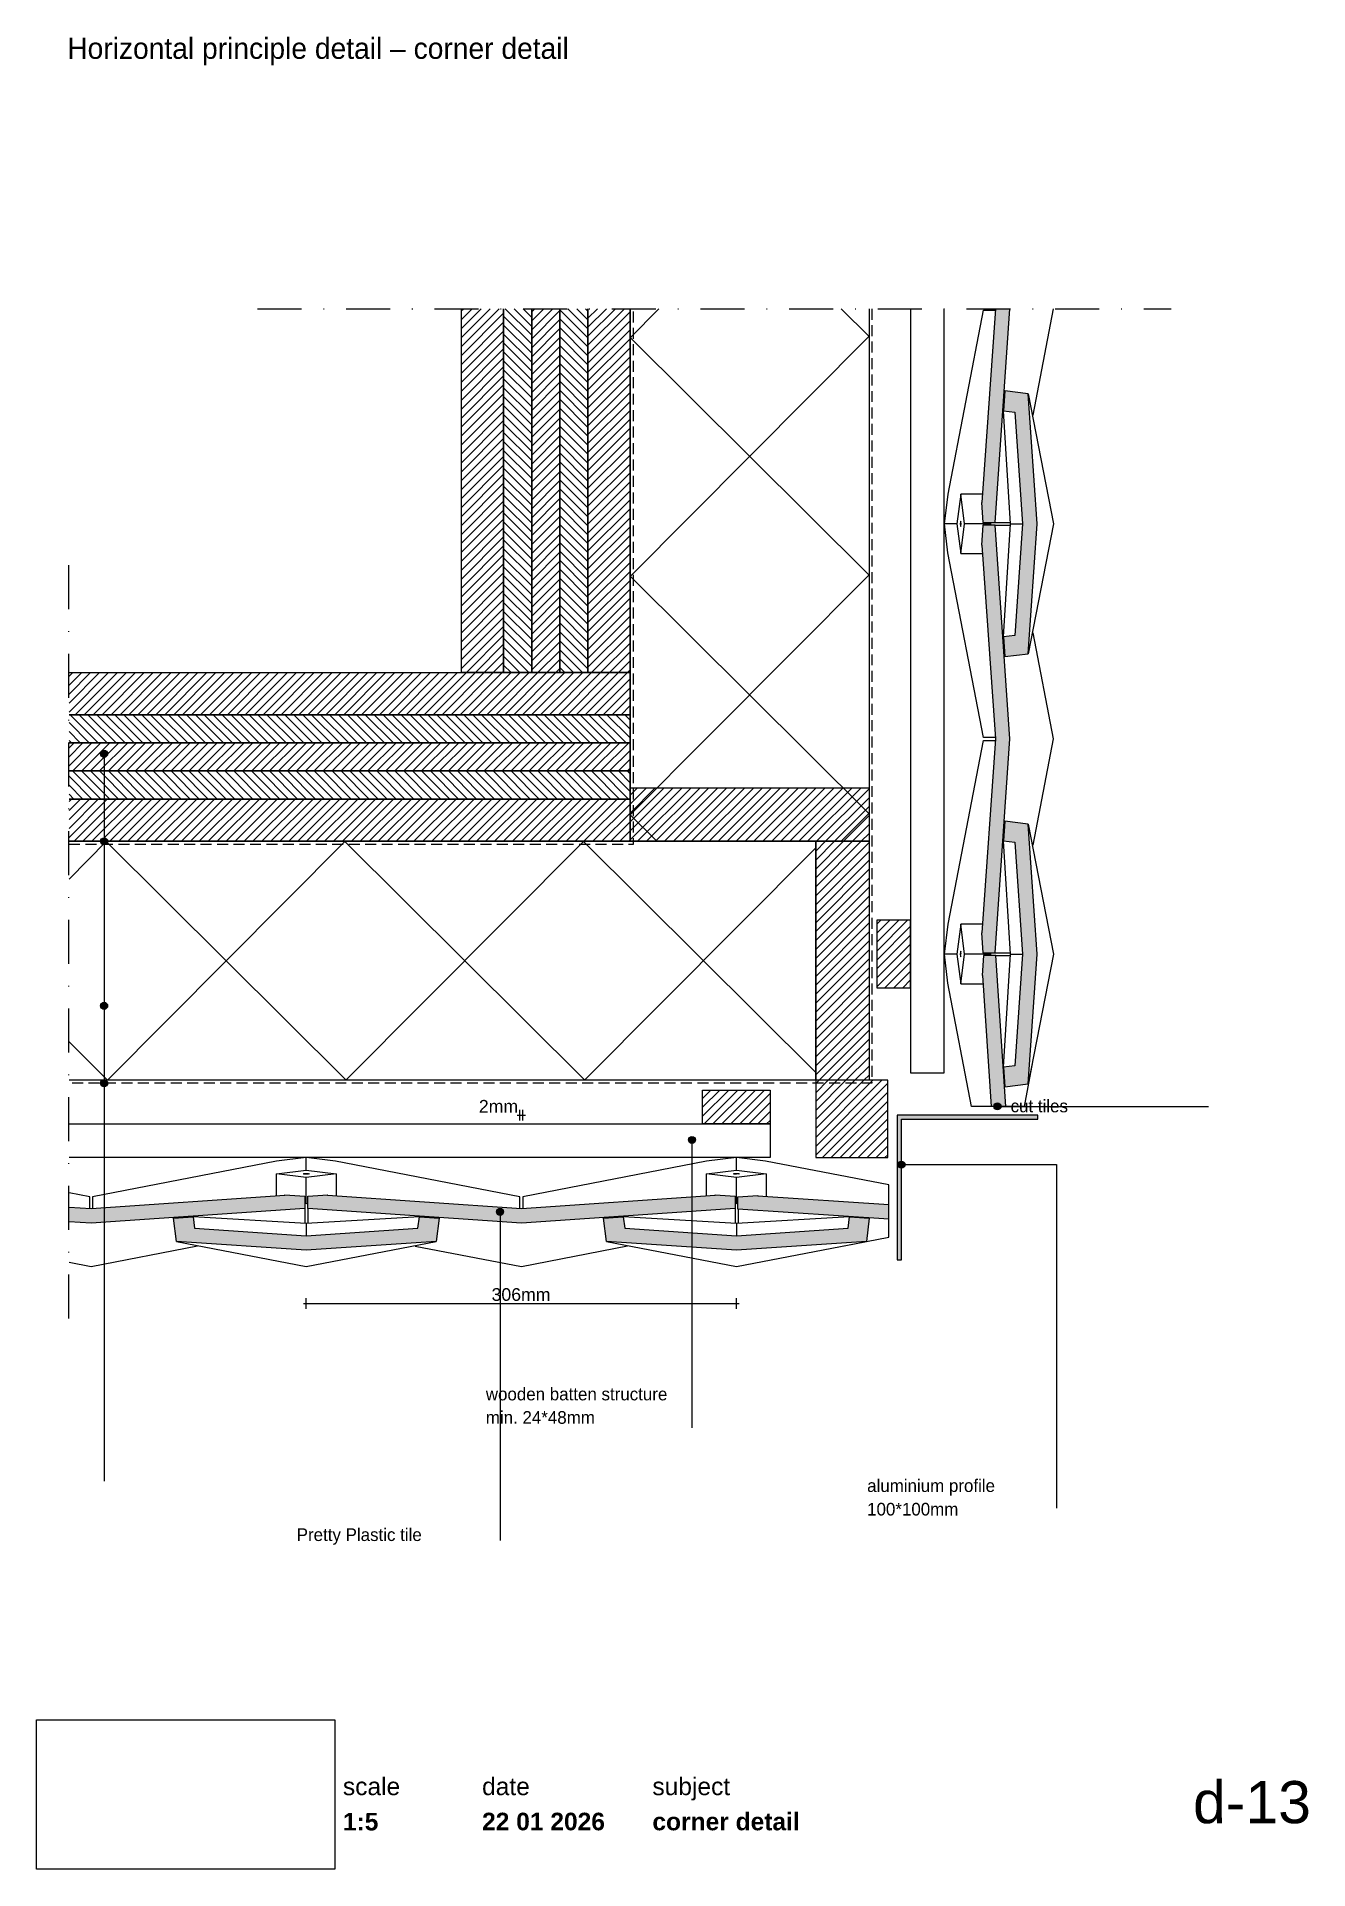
# Paper-space layout 'd-13 corner detail (3)' of a CAD drawing. Header units: millimetres. Extents: x 14 to 195, y 11 to 272.
import ezdxf
from ezdxf.xclip import XClip

# ---------------------------------------------------------------- set-up
doc = ezdxf.new("R2010")
doc.units = ezdxf.units.MM
doc.header["$MEASUREMENT"] = 0
doc.header["$XCLIPFRAME"] = 0
for name, pattern in [('B0302', [12.51, 6.26, -3.125, 0, -3.125]), ('B0701', [2.3412, 1.56, -0.7812]), ('Wipeout_Contour', [1000, 0, -1000])]:
    doc.linetypes.add(name, pattern=pattern)
for name, color, linetype in [('#01', 7, 'Continuous'), ('Dim - 1_50_100', 7, 'Continuous'), ('Info - 1_50_100', 7, 'Continuous'), ('Info - 1_5_10', 7, 'Continuous'), ('Info - Nederlands', 7, 'Continuous')]:
    doc.layers.add(name, color=color, linetype=linetype)
doc.styles.add('GENERATED_STYLE_1', font='HelveticaNeue.ttc')
doc.styles.add('GENERATED_STYLE_2', font='HelveticaNeue.ttc')
doc.styles.add('GENERATED_STYLE_3', font='Helvetica.ttc')
doc.styles.add('GENERATED_STYLE_4', font='')
doc.styles.get('GENERATED_STYLE_4').set_extended_font_data('Work Sans')
picture_1 = doc.add_image_def('image1.png', size_in_pixel=(317, 159))
pattern_1 = [(45, (-1064.309, 838.0838), (-0.6363961, 0.6363961), [])]
pattern_2 = [(315, (-1064.309, 838.0838), (0.6363961, 0.6363961), [])]

# ---------------------------------------------------------------- blocks, each defined once
blk = doc.blocks.new('Drawing_1_1', base_point=(-200, 60))
at = {"color": 2, "linetype": 'Continuous', "lineweight": 0}
for s, insert, char_height, attachment_point, style in [('\\A1;{\\pql;\\fHelvetica Neue|b0|i0|c0|p0;\\W1.000000;date}', (77.08, 24.14), 2.5, 1, 'GENERATED_STYLE_1'), ('\\A1;{\\pql;\\fHelvetica Neue|b0|i0|c0|p0;\\W1.000000;subject}', (101.31, 24.14), 2.5, 1, 'GENERATED_STYLE_1'), ('\\A1;{\\pqr;\\fHelvetica Neue|b0|i0|c0|p0;\\W1.000000;d-13}', (195, 23.65), 6, 3, 'GENERATED_STYLE_1'), ('\\A1;{\\pql;\\fHelvetica Neue|b1|i0|c0|p0;\\W1.000000;1:5}', (57.28, 19.12), 2.5, 1, 'GENERATED_STYLE_2'), ('\\A1;{\\pql;\\fHelvetica Neue|b1|i0|c0|p0;\\W1.000000;22 01 2026}', (77.08, 19.14), 2.5, 1, 'GENERATED_STYLE_2'), ('\\A1;{\\pql;\\fHelvetica Neue|b1|i0|c0|p0;\\W1.000000;corner detail}', (101.31, 19.14), 2.5, 1, 'GENERATED_STYLE_2')]:
    blk.add_mtext(s, dxfattribs=dict(at, insert=insert, char_height=char_height, attachment_point=attachment_point, style=style))
at = {"color": 254, "linetype": 'Wipeout_Contour', "lineweight": 0, "ltscale": 174.062972}
blk.add_wipeout([(13.71, 11.09), (56.11, 11.09), (56.11, 32.35), (13.71, 32.35)], dxfattribs=at)
at = {"color": 2, "linetype": 'Continuous', "lineweight": 0, "insert": (57.28, 24.14), "char_height": 2.5, "attachment_point": 1, "style": 'GENERATED_STYLE_1'}
blk.add_mtext('\\A1;{\\pql;\\fHelvetica Neue|b0|i0|c0|p0;\\W1.000000;scale}', dxfattribs=at)
at = {"color": 9, "lineweight": 0}
image = blk.add_image(picture_1, insert=(13.71, 11.09), size_in_units=(42.4, 21.27), dxfattribs=at)
image.set_boundary_path([(-0.5, -0.5), (316.5, 158.5)])
blk = doc.blocks.new('Drawing_2_1', base_point=(-1064.31, 838.08))
at = {"layer": '#01', "linetype": 'Continuous', "lineweight": 0, "true_color": 0xe4e7e8}
for points in [[(148.18, 205.51), (148.13, 205.52), (148.32, 202.68), (150.07, 202.68), (152.18, 233.08), (150.1, 233.08)], [(151.46, 221.38), (151.28, 218.58), (152.88, 218.38), (153.95, 202.48), (152.88, 186.59), (151.28, 186.39), (151.46, 183.59), (154.79, 184.01), (156.04, 202.48), (154.79, 220.96)], [(150.1, 171.88), (148.18, 144.31), (148.13, 144.32), (148.32, 141.48), (150.07, 141.48), (152.18, 171.88), (150.07, 202.28), (148.32, 202.27), (148.13, 199.44), (148.18, 199.44)], [(151.46, 160.18), (151.28, 157.38), (152.88, 157.18), (153.95, 141.28), (152.88, 125.39), (151.28, 125.19), (151.46, 122.39), (154.79, 122.81), (156.04, 141.28), (154.79, 159.76)], [(148.23, 138.24), (148.28, 138.25), (149.51, 119.61), (151.59, 119.61), (150.18, 141.08), (148.42, 141.08)], [(21.48, 105.08), (18.31, 105.3), (18.31, 103.21), (21.48, 103), (51.88, 105.1), (51.87, 106.86), (49.04, 107.04), (49.04, 106.99)], [(82.68, 105.08), (55.11, 106.99), (55.12, 107.04), (52.28, 106.86), (52.28, 105.1), (82.68, 103), (113.08, 105.1), (113.07, 106.86), (110.24, 107.04), (110.24, 106.99)], [(116.31, 106.95), (113.48, 106.75), (113.48, 105), (134.94, 103.58), (134.94, 105.67), (116.3, 106.9)], [(33.17, 103.71), (33.59, 100.38), (52.07, 99.14), (70.55, 100.38), (70.96, 103.71), (68.17, 103.9), (67.96, 102.29), (52.07, 101.22), (36.17, 102.29), (35.97, 103.9)], [(94.37, 103.71), (94.79, 100.38), (113.27, 99.14), (131.75, 100.38), (132.16, 103.71), (129.37, 103.9), (129.16, 102.29), (113.27, 101.22), (97.37, 102.29), (97.17, 103.9)]]:
    blk.add_hatch(color=254, dxfattribs=at).paths.add_polyline_path(points)
at = {"layer": '#01', "linetype": 'Continuous', "lineweight": 0, "true_color": 0x000000}
for points in [[(22.81, 169.77), (22.85, 169.58), (22.96, 169.42), (23.12, 169.31), (23.31, 169.27), (23.5, 169.31), (23.67, 169.42), (23.77, 169.58), (23.81, 169.77), (23.77, 169.96), (23.67, 170.12), (23.5, 170.23), (23.31, 170.27), (23.12, 170.23), (22.96, 170.12), (22.85, 169.96)], [(22.81, 157.33), (22.85, 157.14), (22.96, 156.98), (23.12, 156.87), (23.31, 156.83), (23.5, 156.87), (23.67, 156.98), (23.77, 157.14), (23.81, 157.33), (23.77, 157.52), (23.67, 157.68), (23.5, 157.79), (23.31, 157.83), (23.12, 157.79), (22.96, 157.68), (22.85, 157.52)], [(22.81, 133.92), (22.85, 133.73), (22.96, 133.57), (23.12, 133.46), (23.31, 133.42), (23.5, 133.46), (23.67, 133.57), (23.77, 133.73), (23.81, 133.92), (23.77, 134.11), (23.67, 134.27), (23.5, 134.38), (23.31, 134.42), (23.12, 134.38), (22.96, 134.27), (22.85, 134.11)], [(22.81, 122.9), (22.85, 122.7), (22.96, 122.54), (23.12, 122.43), (23.31, 122.4), (23.5, 122.43), (23.67, 122.54), (23.77, 122.7), (23.81, 122.9), (23.77, 123.09), (23.67, 123.25), (23.5, 123.36), (23.31, 123.4), (23.12, 123.36), (22.96, 123.25), (22.85, 123.09)], [(149.9, 119.62), (149.94, 119.42), (150.05, 119.26), (150.21, 119.15), (150.4, 119.12), (150.6, 119.15), (150.76, 119.26), (150.87, 119.42), (150.9, 119.62), (150.87, 119.81), (150.76, 119.97), (150.6, 120.08), (150.4, 120.12), (150.21, 120.08), (150.05, 119.97), (149.94, 119.81)], [(106.44, 114.84), (106.48, 114.65), (106.59, 114.49), (106.75, 114.38), (106.94, 114.34), (107.13, 114.38), (107.29, 114.49), (107.4, 114.65), (107.44, 114.84), (107.4, 115.03), (107.29, 115.19), (107.13, 115.3), (106.94, 115.34), (106.75, 115.3), (106.59, 115.19), (106.48, 115.03)], [(136.24, 111.33), (136.28, 111.14), (136.39, 110.98), (136.55, 110.87), (136.74, 110.83), (136.93, 110.87), (137.1, 110.98), (137.2, 111.14), (137.24, 111.33), (137.2, 111.52), (137.1, 111.68), (136.93, 111.79), (136.74, 111.83), (136.55, 111.79), (136.39, 111.68), (136.28, 111.52)], [(79.14, 104.61), (79.18, 104.42), (79.29, 104.26), (79.45, 104.15), (79.64, 104.11), (79.83, 104.15), (80, 104.26), (80.1, 104.42), (80.14, 104.61), (80.1, 104.8), (80, 104.96), (79.83, 105.07), (79.64, 105.11), (79.45, 105.07), (79.29, 104.96), (79.18, 104.8)]]:
    blk.add_hatch(color=18, dxfattribs=at).paths.add_polyline_path(points)
at = {"layer": 'Info - 1_50_100', "linetype": 'Continuous', "lineweight": 0, "true_color": 0x000000}
h = blk.add_hatch(dxfattribs=at)
h.set_pattern_fill('310_Naaldhout__01__0001', color=18, style=0, pattern_type=2)
h.set_pattern_definition(pattern_1)
h.paths.add_polyline_path([(80.14, 233.08), (74.14, 233.08), (74.14, 181.33), (80.14, 181.33)])
h = blk.add_hatch(dxfattribs=at)
h.set_pattern_fill('310_Naaldhout__02__0001', color=18, style=0, pattern_type=2)
h.set_pattern_definition(pattern_2)
h.paths.add_polyline_path([(84.14, 233.08), (80.14, 233.08), (80.14, 181.33), (84.14, 181.33)])
h = blk.add_hatch(dxfattribs=at)
h.set_pattern_fill('310_Naaldhout__01__0001', color=18, style=0, pattern_type=2)
h.set_pattern_definition(pattern_1)
h.paths.add_polyline_path([(88.14, 233.08), (84.14, 233.08), (84.14, 181.33), (88.14, 181.33)])
h = blk.add_hatch(dxfattribs=at)
h.set_pattern_fill('310_Naaldhout__02__0001', color=18, style=0, pattern_type=2)
h.set_pattern_definition(pattern_2)
h.paths.add_polyline_path([(92.14, 233.08), (88.14, 233.08), (88.14, 181.33), (92.14, 181.33)])
h = blk.add_hatch(dxfattribs=at)
h.set_pattern_fill('310_Naaldhout__01__0001', color=18, style=0, pattern_type=2)
h.set_pattern_definition(pattern_1)
h.paths.add_polyline_path([(98.14, 233.08), (92.14, 233.08), (92.14, 181.33), (98.14, 181.33)])
h = blk.add_hatch(dxfattribs=at)
h.set_pattern_fill('415_Isolatie_ruit_0001', color=18, style=0, pattern_type=2)
h.set_pattern_definition([(45.152, (98.143, 262.897), (-16.9703, 16.8807), []), (135.152, (98.143, 262.897), (16.9703, 17.0605), [])])
h.paths.add_polyline_path([(132.14, 233.08), (98.14, 233.08), (98.14, 157.33), (132.14, 157.33)])
h = blk.add_hatch(dxfattribs=at)
h.set_pattern_fill('310_Naaldhout__01__0001', color=18, style=0, pattern_type=2)
h.set_pattern_definition(pattern_1)
h.paths.add_polyline_path([(98.14, 181.33), (18.31, 181.33), (18.31, 175.33), (98.14, 175.33)])
h = blk.add_hatch(dxfattribs=at)
h.set_pattern_fill('310_Naaldhout__02__0001', color=18, style=0, pattern_type=2)
h.set_pattern_definition(pattern_2)
h.paths.add_polyline_path([(98.14, 175.33), (18.31, 175.33), (18.31, 171.33), (98.14, 171.33)])
h = blk.add_hatch(dxfattribs=at)
h.set_pattern_fill('310_Naaldhout__01__0001', color=18, style=0, pattern_type=2)
h.set_pattern_definition(pattern_1)
h.paths.add_polyline_path([(98.14, 171.33), (18.31, 171.33), (18.31, 167.33), (98.14, 167.33)])
h = blk.add_hatch(dxfattribs=at)
h.set_pattern_fill('310_Naaldhout__02__0001', color=18, style=0, pattern_type=2)
h.set_pattern_definition(pattern_2)
h.paths.add_polyline_path([(98.14, 167.33), (18.31, 167.33), (18.31, 163.33), (98.14, 163.33)])
h = blk.add_hatch(dxfattribs=at)
h.set_pattern_fill('310_Naaldhout__01__0001', color=18, style=0, pattern_type=2)
h.set_pattern_definition(pattern_1)
h.paths.add_polyline_path([(98.14, 157.33), (132.14, 157.33), (132.14, 164.93), (98.14, 164.93)])
h = blk.add_hatch(dxfattribs=at)
h.set_pattern_fill('310_Naaldhout__01__0001', color=18, style=0, pattern_type=2)
h.set_pattern_definition(pattern_1)
h.paths.add_polyline_path([(98.14, 163.33), (18.31, 163.33), (18.31, 157.33), (98.14, 157.33)])
h = blk.add_hatch(dxfattribs=at)
h.set_pattern_fill('415_Isolatie_ruit_0001', color=18, style=0, pattern_type=2)
h.set_pattern_definition([(135.152, (23.777, 123.33), (16.8807, 16.9703), []), (225.152, (23.777, 123.33), (-17.0605, 16.9703), [])])
h.paths.add_polyline_path([(124.54, 157.33), (18.31, 157.33), (18.31, 123.33), (124.54, 123.33)])
h = blk.add_hatch(dxfattribs=at)
h.set_pattern_fill('310_Naaldhout__01__0001', color=18, style=0, pattern_type=2)
h.set_pattern_definition(pattern_1)
h.paths.add_polyline_path([(132.14, 123.33), (132.14, 157.33), (124.54, 157.33), (124.54, 123.33)])
blk.add_hatch(color=18, dxfattribs=at).paths.add_polyline_path([(136.74, 97.78), (136.74, 117.78), (156.14, 117.78), (156.14, 118.38), (136.14, 118.38), (136.14, 97.78)])
at = {"layer": 'Info - 1_5_10', "linetype": 'Continuous', "lineweight": 0, "true_color": 0x99a3a6}
h = blk.add_hatch(dxfattribs=at)
h.set_pattern_fill('310_Naaldhout__01__0001', color=253, style=0, pattern_type=2)
h.set_pattern_definition(pattern_1)
h.paths.add_polyline_path([(138.03, 146.1), (133.23, 146.1), (133.23, 136.5), (138.03, 136.5)])
h = blk.add_hatch(dxfattribs=at)
h.set_pattern_fill('310_Naaldhout__01__0001', color=253, style=0, pattern_type=2)
h.set_pattern_definition(pattern_1)
h.paths.add_polyline_path([(124.54, 123.33), (124.54, 112.33), (134.81, 112.33), (134.81, 123.33)])
h = blk.add_hatch(dxfattribs=at)
h.set_pattern_fill('310_Naaldhout__01__0001', color=253, style=0, pattern_type=2)
h.set_pattern_definition(pattern_1)
h.paths.add_polyline_path([(108.46, 117.13), (118.06, 117.13), (118.06, 121.93), (108.46, 121.93)])
at = {"layer": '#01', "color": 9, "linetype": 'Continuous', "lineweight": 0}
for p, q in [((143.38, 206.72), (148.41, 232.88)), ((148.41, 232.88), (150.11, 232.88)), ((158.33, 233.08), (155.42, 217.96)), ((154.79, 220.96), (158.36, 202.48)), ((152.24, 202.48), (151.28, 218.58)), ((142.85, 202.48), (143.38, 206.72)), ((145.17, 206.72), (144.63, 202.48)), ((148.27, 206.72), (145.17, 206.72)), ((145.7, 202.48), (145.17, 206.72)), ((143.36, 198.34), (142.85, 202.48)), ((144.63, 202.48), (142.85, 202.48)), ((144.63, 202.48), (145.17, 198.24)), ((145.13, 202.76), (145.11, 202.48)), ((145.11, 202.48), (145.13, 202.2)), ((145.17, 202.88), (145.13, 202.76)), ((145.13, 202.2), (145.17, 202.08)), ((145.2, 202.76), (145.17, 202.88)), ((145.17, 198.24), (145.7, 202.48)), ((145.17, 202.08), (145.2, 202.2)), ((145.22, 202.48), (145.2, 202.76)), ((145.2, 202.2), (145.22, 202.48)), ((149.39, 202.48), (145.7, 202.48)), ((149.35, 202.68), (149.39, 202.48)), ((149.39, 202.48), (149.35, 202.28)), ((150.07, 202.68), (152.23, 202.68)), ((150.07, 202.28), (152.23, 202.28)), ((151.28, 186.39), (152.24, 202.48)), ((152.24, 202.48), (153.95, 202.48)), ((158.36, 202.48), (154.79, 184.01)), ((148.41, 172.08), (143.36, 198.34)), ((145.17, 198.24), (148.27, 198.25)), ((155.43, 186.99), (158.33, 171.88)), ((150.08, 172.08), (148.41, 172.08)), ((143.38, 145.52), (148.41, 171.68)), ((148.41, 171.68), (150.11, 171.68)), ((158.33, 171.88), (155.42, 156.76)), ((23.31, 169.27), (23.31, 78.73)), ((154.79, 159.76), (158.36, 141.28)), ((23.31, 156.83), (23.31, 66.29)), ((152.24, 141.28), (151.28, 157.38)), ((142.85, 141.28), (143.38, 145.52)), ((145.17, 145.52), (144.63, 141.28)), ((148.32, 145.52), (145.17, 145.52)), ((145.7, 141.28), (145.17, 145.52)), ((143.36, 137.14), (142.85, 141.28)), ((144.63, 141.28), (142.85, 141.28)), ((144.63, 141.28), (145.17, 137.04)), ((145.13, 141.56), (145.11, 141.28)), ((145.11, 141.28), (145.13, 141)), ((145.17, 141.68), (145.13, 141.56)), ((145.13, 141), (145.17, 140.88)), ((145.2, 141.56), (145.17, 141.68)), ((145.17, 137.04), (145.7, 141.28)), ((145.17, 140.88), (145.2, 141)), ((145.22, 141.28), (145.2, 141.56)), ((149.39, 141.28), (145.7, 141.28)), ((149.35, 141.48), (149.39, 141.28)), ((149.39, 141.28), (149.35, 141.08)), ((150.07, 141.48), (152.23, 141.48)), ((150.16, 141.06), (152.2, 141.06)), ((151.28, 125.19), (152.24, 141.28)), ((152.24, 141.28), (153.95, 141.28)), ((158.36, 141.28), (154.79, 122.81)), ((146.73, 119.61), (143.36, 137.14)), ((145.17, 137.04), (148.36, 137.05)), ((23.31, 133.42), (23.31, 83.11)), ((155.4, 125.94), (154.18, 119.61)), ((23.31, 122.4), (23.31, 66.29)), ((149.51, 119.61), (146.73, 119.61)), ((154.18, 119.61), (149.51, 119.61)), ((150.9, 119.62), (180.42, 119.62)), ((52.07, 112.33), (47.83, 111.8)), ((56.22, 111.81), (52.07, 112.33)), ((52.07, 110.55), (52.07, 112.33)), ((106.94, 114.34), (106.94, 73.9)), ((113.27, 112.33), (109.03, 111.8)), ((117.42, 111.81), (113.27, 112.33)), ((113.27, 110.55), (113.27, 112.33)), ((47.83, 111.8), (21.67, 106.76)), ((47.83, 110.01), (52.07, 110.55)), ((47.83, 106.91), (47.83, 110.01)), ((52.07, 109.48), (47.83, 110.01)), ((51.67, 110.01), (51.79, 110.05)), ((51.79, 109.97), (51.67, 110.01)), ((51.79, 110.05), (52.07, 110.06)), ((52.07, 109.96), (51.79, 109.97)), ((52.07, 110.55), (56.31, 110.01)), ((52.07, 110.06), (52.35, 110.05)), ((56.31, 110.01), (52.07, 109.48)), ((52.35, 109.97), (52.07, 109.96)), ((52.35, 110.05), (52.47, 110.01)), ((52.47, 110.01), (52.35, 109.97)), ((82.47, 106.76), (56.22, 111.81)), ((56.31, 110.01), (56.31, 106.91)), ((109.03, 111.8), (82.87, 106.76)), ((109.03, 110.01), (113.27, 110.55)), ((109.03, 106.85), (109.03, 110.01)), ((113.27, 109.48), (109.03, 110.01)), ((112.87, 110.01), (112.99, 110.05)), ((112.99, 109.97), (112.87, 110.01)), ((112.99, 110.05), (113.27, 110.06)), ((113.27, 109.96), (112.99, 109.97)), ((113.27, 110.55), (117.51, 110.01)), ((113.27, 110.06), (113.55, 110.05)), ((117.51, 110.01), (113.27, 109.48)), ((113.55, 110.05), (113.67, 110.01)), ((113.67, 110.01), (113.55, 109.97)), ((134.94, 108.44), (117.42, 111.81)), ((117.51, 110.01), (117.5, 106.82)), ((21.27, 106.76), (18.31, 107.33)), ((52.07, 105.79), (52.07, 109.48)), ((113.27, 105.79), (113.27, 109.48)), ((134.94, 105.67), (134.94, 108.44)), ((21.27, 105.09), (21.27, 106.76)), ((21.67, 106.76), (21.67, 105.07)), ((51.88, 105.83), (52.07, 105.79)), ((51.88, 105.1), (51.88, 102.95)), ((52.07, 105.79), (52.28, 105.83)), ((52.28, 105.1), (52.28, 102.95)), ((82.47, 105.09), (82.47, 106.76)), ((82.87, 106.76), (82.87, 105.07)), ((113.08, 105.83), (113.27, 105.79)), ((113.08, 105.1), (113.08, 102.95)), ((113.27, 105.79), (113.48, 105.83)), ((113.49, 105.01), (113.49, 102.98)), ((134.94, 101), (134.94, 105.67)), ((52.07, 102.94), (35.97, 103.9)), ((68.17, 103.9), (52.07, 102.94)), ((52.07, 102.94), (52.07, 101.22)), ((79.64, 104.11), (79.64, 57.86)), ((113.27, 102.94), (97.17, 103.9)), ((129.37, 103.9), (113.27, 102.94)), ((113.27, 102.94), (113.27, 101.22)), ((21.48, 96.85), (36.59, 99.76)), ((33.59, 100.38), (52.07, 96.82)), ((52.07, 96.82), (70.55, 100.38)), ((67.56, 99.75), (82.68, 96.85)), ((82.68, 96.85), (97.79, 99.76)), ((94.79, 100.38), (113.27, 96.82)), ((113.27, 96.82), (131.75, 100.38)), ((128.61, 99.78), (134.94, 101)), ((18.31, 97.46), (21.48, 96.85))]:
    blk.add_line(p, q, dxfattribs=at)
at = {"layer": '#01', "color": 2, "linetype": 'Continuous', "lineweight": 0}
for p, q in [((150.1, 233.08), (148.18, 205.51)), ((150.07, 202.68), (152.18, 233.08)), ((151.46, 221.38), (151.28, 218.58)), ((154.79, 220.96), (151.46, 221.38)), ((156.04, 202.48), (154.79, 220.96)), ((151.28, 218.58), (152.88, 218.38)), ((152.88, 218.38), (153.95, 202.48)), ((148.18, 205.51), (148.13, 205.52)), ((148.13, 205.52), (148.32, 202.68)), ((148.32, 202.27), (148.13, 199.44)), ((148.32, 202.68), (150.07, 202.68)), ((150.07, 202.28), (148.32, 202.27)), ((152.18, 171.88), (150.07, 202.28)), ((153.95, 202.48), (152.88, 186.59)), ((154.79, 184.01), (156.04, 202.48)), ((148.13, 199.44), (148.18, 199.44)), ((148.18, 199.44), (150.1, 171.88)), ((152.88, 186.59), (151.28, 186.39)), ((151.28, 186.39), (151.46, 183.59)), ((151.46, 183.59), (154.79, 184.01)), ((150.1, 171.88), (148.18, 144.31)), ((150.07, 141.48), (152.18, 171.88)), ((151.46, 160.18), (151.28, 157.38)), ((154.79, 159.76), (151.46, 160.18)), ((156.04, 141.28), (154.79, 159.76)), ((151.28, 157.38), (152.88, 157.18)), ((152.88, 157.18), (153.95, 141.28)), ((148.18, 144.31), (148.13, 144.32)), ((148.13, 144.32), (148.32, 141.48)), ((148.42, 141.08), (148.23, 138.24)), ((148.32, 141.48), (150.07, 141.48)), ((150.18, 141.08), (148.42, 141.08)), ((151.59, 119.61), (150.18, 141.08)), ((153.95, 141.28), (152.88, 125.39)), ((154.79, 122.81), (156.04, 141.28)), ((148.23, 138.24), (148.28, 138.25)), ((148.28, 138.25), (149.51, 119.61)), ((152.88, 125.39), (151.28, 125.19)), ((151.28, 125.19), (151.46, 122.39)), ((151.46, 122.39), (154.79, 122.81)), ((21.48, 105.08), (49.04, 106.99)), ((49.04, 106.99), (49.04, 107.04)), ((49.04, 107.04), (51.87, 106.86)), ((52.28, 106.86), (55.12, 107.04)), ((55.12, 107.04), (55.11, 106.99)), ((55.11, 106.99), (82.68, 105.08)), ((82.68, 105.08), (110.24, 106.99)), ((110.24, 106.99), (110.24, 107.04)), ((110.24, 107.04), (113.07, 106.86)), ((113.48, 106.75), (116.31, 106.95)), ((116.31, 106.95), (116.3, 106.9)), ((116.3, 106.9), (134.94, 105.67)), ((18.31, 105.3), (21.48, 105.08)), ((51.88, 105.1), (21.48, 103)), ((51.87, 106.86), (51.88, 105.1)), ((52.28, 105.1), (52.28, 106.86)), ((82.68, 103), (52.28, 105.1)), ((113.08, 105.1), (82.68, 103)), ((113.07, 106.86), (113.08, 105.1)), ((113.48, 105), (113.48, 106.75)), ((134.94, 103.58), (113.48, 105)), ((21.48, 103), (18.31, 103.21)), ((33.17, 103.71), (35.97, 103.9)), ((33.59, 100.38), (33.17, 103.71)), ((35.97, 103.9), (36.17, 102.29)), ((36.17, 102.29), (52.07, 101.22)), ((52.07, 101.22), (67.96, 102.29)), ((67.96, 102.29), (68.17, 103.9)), ((68.17, 103.9), (70.96, 103.71)), ((70.96, 103.71), (70.55, 100.38)), ((94.37, 103.71), (97.17, 103.9)), ((94.79, 100.38), (94.37, 103.71)), ((97.17, 103.9), (97.37, 102.29)), ((97.37, 102.29), (113.27, 101.22)), ((113.27, 101.22), (129.16, 102.29)), ((129.16, 102.29), (129.37, 103.9)), ((129.37, 103.9), (132.16, 103.71)), ((132.16, 103.71), (131.75, 100.38)), ((52.07, 99.14), (33.59, 100.38)), ((70.55, 100.38), (52.07, 99.14)), ((113.27, 99.14), (94.79, 100.38)), ((131.75, 100.38), (113.27, 99.14))]:
    blk.add_line(p, q, dxfattribs=at)
at = {"layer": '#01', "color": 2, "linetype": 'B0701', "lineweight": 0, "flags": 128}
for points in [[(132.54, 233.08), (132.54, 122.9), (18.31, 122.9)], [(18.31, 156.93), (98.62, 156.93), (98.63, 233.08)]]:
    blk.add_lwpolyline(points, dxfattribs=at)
at = {"layer": '#01', "color": 9, "linetype": 'Continuous', "lineweight": 0, "flags": 128}
blk.add_lwpolyline([(137.24, 111.33), (158.82, 111.33), (158.82, 62.46)], dxfattribs=at)
at = {"layer": '#01', "color": 1, "linetype": 'Continuous', "lineweight": 0}
for centre in [(23.31, 169.77), (23.31, 157.33), (23.31, 133.92), (23.31, 122.9), (150.4, 119.62), (106.94, 114.84), (136.74, 111.33), (79.64, 104.61)]:
    blk.add_circle(centre, 0.5, dxfattribs=at)
at = {"layer": 'Dim - 1_50_100', "color": 1, "linetype": 'Continuous', "lineweight": 0}
for p, q in [((82.07, 118.37), (82.47, 118.37)), ((82.47, 117.62), (82.47, 119.12)), ((82.47, 118.37), (82.87, 118.37)), ((82.87, 117.62), (82.87, 119.12)), ((82.87, 118.37), (83.27, 118.37)), ((51.67, 91.57), (52.07, 91.57)), ((52.07, 90.82), (52.07, 92.32)), ((52.07, 91.57), (113.27, 91.57)), ((113.27, 90.82), (113.27, 92.32)), ((113.27, 91.57), (113.67, 91.57))]:
    blk.add_line(p, q, dxfattribs=at)
at = {"layer": 'Info - 1_50_100', "color": 9, "linetype": 'Continuous', "lineweight": 0, "flags": 128}
for points in [[(80.14, 233.08), (80.14, 181.33), (74.14, 181.33), (74.14, 233.08)], [(84.14, 233.08), (84.14, 181.33), (80.14, 181.33), (80.14, 233.08)], [(88.14, 233.08), (88.14, 181.33), (84.14, 181.33), (84.14, 233.08)], [(92.14, 233.08), (92.14, 181.33), (88.14, 181.33), (88.14, 233.08)], [(98.14, 233.08), (98.14, 181.33), (92.14, 181.33), (92.14, 233.08)], [(138.03, 233.08), (138.03, 124.37), (142.83, 124.37), (142.83, 233.08)], [(18.31, 181.33), (98.14, 181.33), (98.14, 175.33), (18.31, 175.33)], [(18.31, 175.33), (98.14, 175.33), (98.14, 171.33), (18.31, 171.33)], [(18.31, 171.33), (98.14, 171.33), (98.14, 167.33), (18.31, 167.33)], [(18.31, 167.33), (98.14, 167.33), (98.14, 163.33), (18.31, 163.33)], [(18.31, 163.33), (98.14, 163.33), (98.14, 157.33), (18.31, 157.33)], [(18.31, 117.13), (118.06, 117.13), (118.06, 112.33), (18.31, 112.33)]]:
    blk.add_lwpolyline(points, dxfattribs=at)
at = {"layer": 'Info - 1_50_100', "color": 1, "linetype": 'Continuous', "lineweight": 0, "flags": 128}
for points in [[(132.14, 233.08), (132.14, 157.33), (98.14, 157.33), (98.14, 233.08)], [(18.31, 157.33), (124.54, 157.33), (124.54, 123.33), (18.31, 123.33)]]:
    blk.add_lwpolyline(points, dxfattribs=at)
at = {"layer": 'Info - 1_50_100', "color": 4, "linetype": 'Continuous', "lineweight": 0, "flags": 128}
blk.add_lwpolyline([(18.31, 181.33), (98.14, 181.33), (98.14, 157.33), (18.31, 157.33)], dxfattribs=at)
at = {"layer": 'Info - 1_50_100', "color": 2, "linetype": 'Continuous', "lineweight": 0, "flags": 128}
for points in [[(98.14, 157.33), (98.14, 164.93), (132.14, 164.93), (132.14, 157.33)], [(132.14, 123.33), (124.54, 123.33), (124.54, 157.33), (132.14, 157.33)]]:
    blk.add_lwpolyline(points, close=True, dxfattribs=at)
at = {"layer": 'Info - 1_50_100', "color": 9, "linetype": 'Continuous', "lineweight": 0, "flags": 128}
blk.add_lwpolyline([(136.74, 97.78), (136.74, 117.78), (156.14, 117.78), (156.14, 118.38), (136.14, 118.38), (136.14, 97.78)], close=True, dxfattribs=at)
at = {"layer": 'Info - 1_5_10', "color": 4, "linetype": 'Continuous', "lineweight": 0, "flags": 128}
for points in [[(138.03, 146.1), (133.23, 146.1), (133.23, 136.5), (138.03, 136.5)], [(124.54, 123.33), (124.54, 112.33), (134.81, 112.33), (134.81, 123.33)], [(108.46, 117.13), (108.46, 121.93), (118.06, 121.93), (118.06, 117.13)]]:
    blk.add_lwpolyline(points, close=True, dxfattribs=at)
at = {"layer": 'Dim - 1_50_100', "color": 2, "linetype": 'Continuous', "lineweight": 0, "char_height": 1.8, "attachment_point": 7, "style": 'GENERATED_STYLE_3'}
for s, insert, width in [('\\A1;{\\pql;\\fHelvetica|b0|i0|c0|p0;\\W1.000000;2mm}', (76.62, 118.73), 5.6469), ('\\A1;{\\pql;\\fHelvetica|b0|i0|c0|p0;\\W1.000000;306mm}', (78.43, 91.93), 8.4735)]:
    blk.add_mtext(s, dxfattribs=dict(at, insert=insert, width=width))
at = {"layer": 'Info - Nederlands', "color": 2, "linetype": 'Continuous', "lineweight": 0, "char_height": 1.8, "attachment_point": 4, "style": 'GENERATED_STYLE_4'}
for s, insert in [('\\A1;{\\pql;\\fWork Sans|b0|i0|c0|p0;\\W1.000000;cut tiles}', (152.27, 119.66)), ('\\A1;{\\pql;\\fWork Sans|b0|i0|c0|p0;\\W1.000000;Pretty Plastic tile}', (50.71, 58.42))]:
    blk.add_mtext(s, dxfattribs=dict(at, insert=insert))
for s, insert, line_spacing_factor in [('\\A1;{\\pql;\\fWork Sans|b0|i0|c0|p0;\\W1.000000;wall\\P\\pql;\\fWork Sans|b0|i0|c0|p0;\\W1.000000;vapour barrier\\P\\pql;\\fWork Sans|b0|i0|c0|p0;\\C9;\\H1.000060x;\\W1.000000;insulation\\P\\pql;\\fWork Sans|b0|i0|c0|p0;\\C2;\\H0.999940x;\\W1.000000;waterproof membrane}', (-5.66, 72.68), 1.064799), ('\\A1;{\\pql;\\fWork Sans|b0|i0|c0|p0;\\W1.000000;wooden batten structure\\P\\pql;\\fWork Sans|b0|i0|c0|p0;\\W1.000000;min. 24*48mm}', (77.61, 77.02), 1.110307), ('\\A1;{\\pql;\\fWork Sans|b0|i0|c0|p0;\\W1.000000;aluminium profile\\P\\pql;\\fWork Sans|b0|i0|c0|p0;\\W1.000000;100*100mm}', (131.86, 63.98), 1.115522)]:
    blk.add_mtext(s, dxfattribs=dict(at, insert=insert, line_spacing_factor=line_spacing_factor))

psp = doc.layouts.new('d-13 corner detail (3)')

# ---------------------------------------------------------------- linework, layer by layer
at = {"layer": '#01', "color": 3, "linetype": 'B0302', "lineweight": 0}
for p, q in [((45.11, 233.08), (175.11, 233.08)), ((18.31, 89.45), (18.31, 199.45))]:
    psp.add_line(p, q, dxfattribs=at)

# ---------------------------------------------------------------- block references
at = {"color": 4, "linetype": 'Continuous', "lineweight": 0}
ref = psp.add_blockref('Drawing_2_1', (-1064.31, 838.08), dxfattribs=at)
XClip(ref).set_block_clipping_path([(18.3118260115, 42.9680184784), (198.269050681, 233.0848092082)])
ref = psp.add_blockref('Drawing_1_1', (-200, 60), dxfattribs=at)
XClip(ref).set_block_clipping_path([(-287.3178906032, -75.7273941135), (502.7286062445, 56.3449743075)])

# ---------------------------------------------------------------- texts
at = {"layer": 'Info - 1_5_10', "color": 2, "linetype": 'Continuous', "lineweight": 0, "insert": (18.06, 267.72), "char_height": 3, "attachment_point": 7, "style": 'GENERATED_STYLE_4'}
psp.add_mtext('\\A1;{\\pql;\\fWork Sans|b0|i0|c0|p0;\\W1.000000;Horizontal principle detail – corner detail}', dxfattribs=at)

doc.saveas('drawing.dxf')
